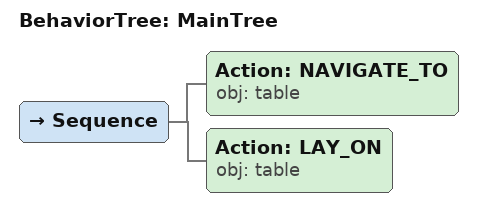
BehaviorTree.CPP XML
<root main_tree_to_execute="MainTree">
  <BehaviorTree ID="MainTree">
    <Sequence>
      <!-- Navigate to table -->
      <Action ID="NAVIGATE_TO" obj="table" />
      <!-- Lay on table -->
      <Action ID="LAY_ON" obj="table" />
    </Sequence>
  </BehaviorTree>
</root>
